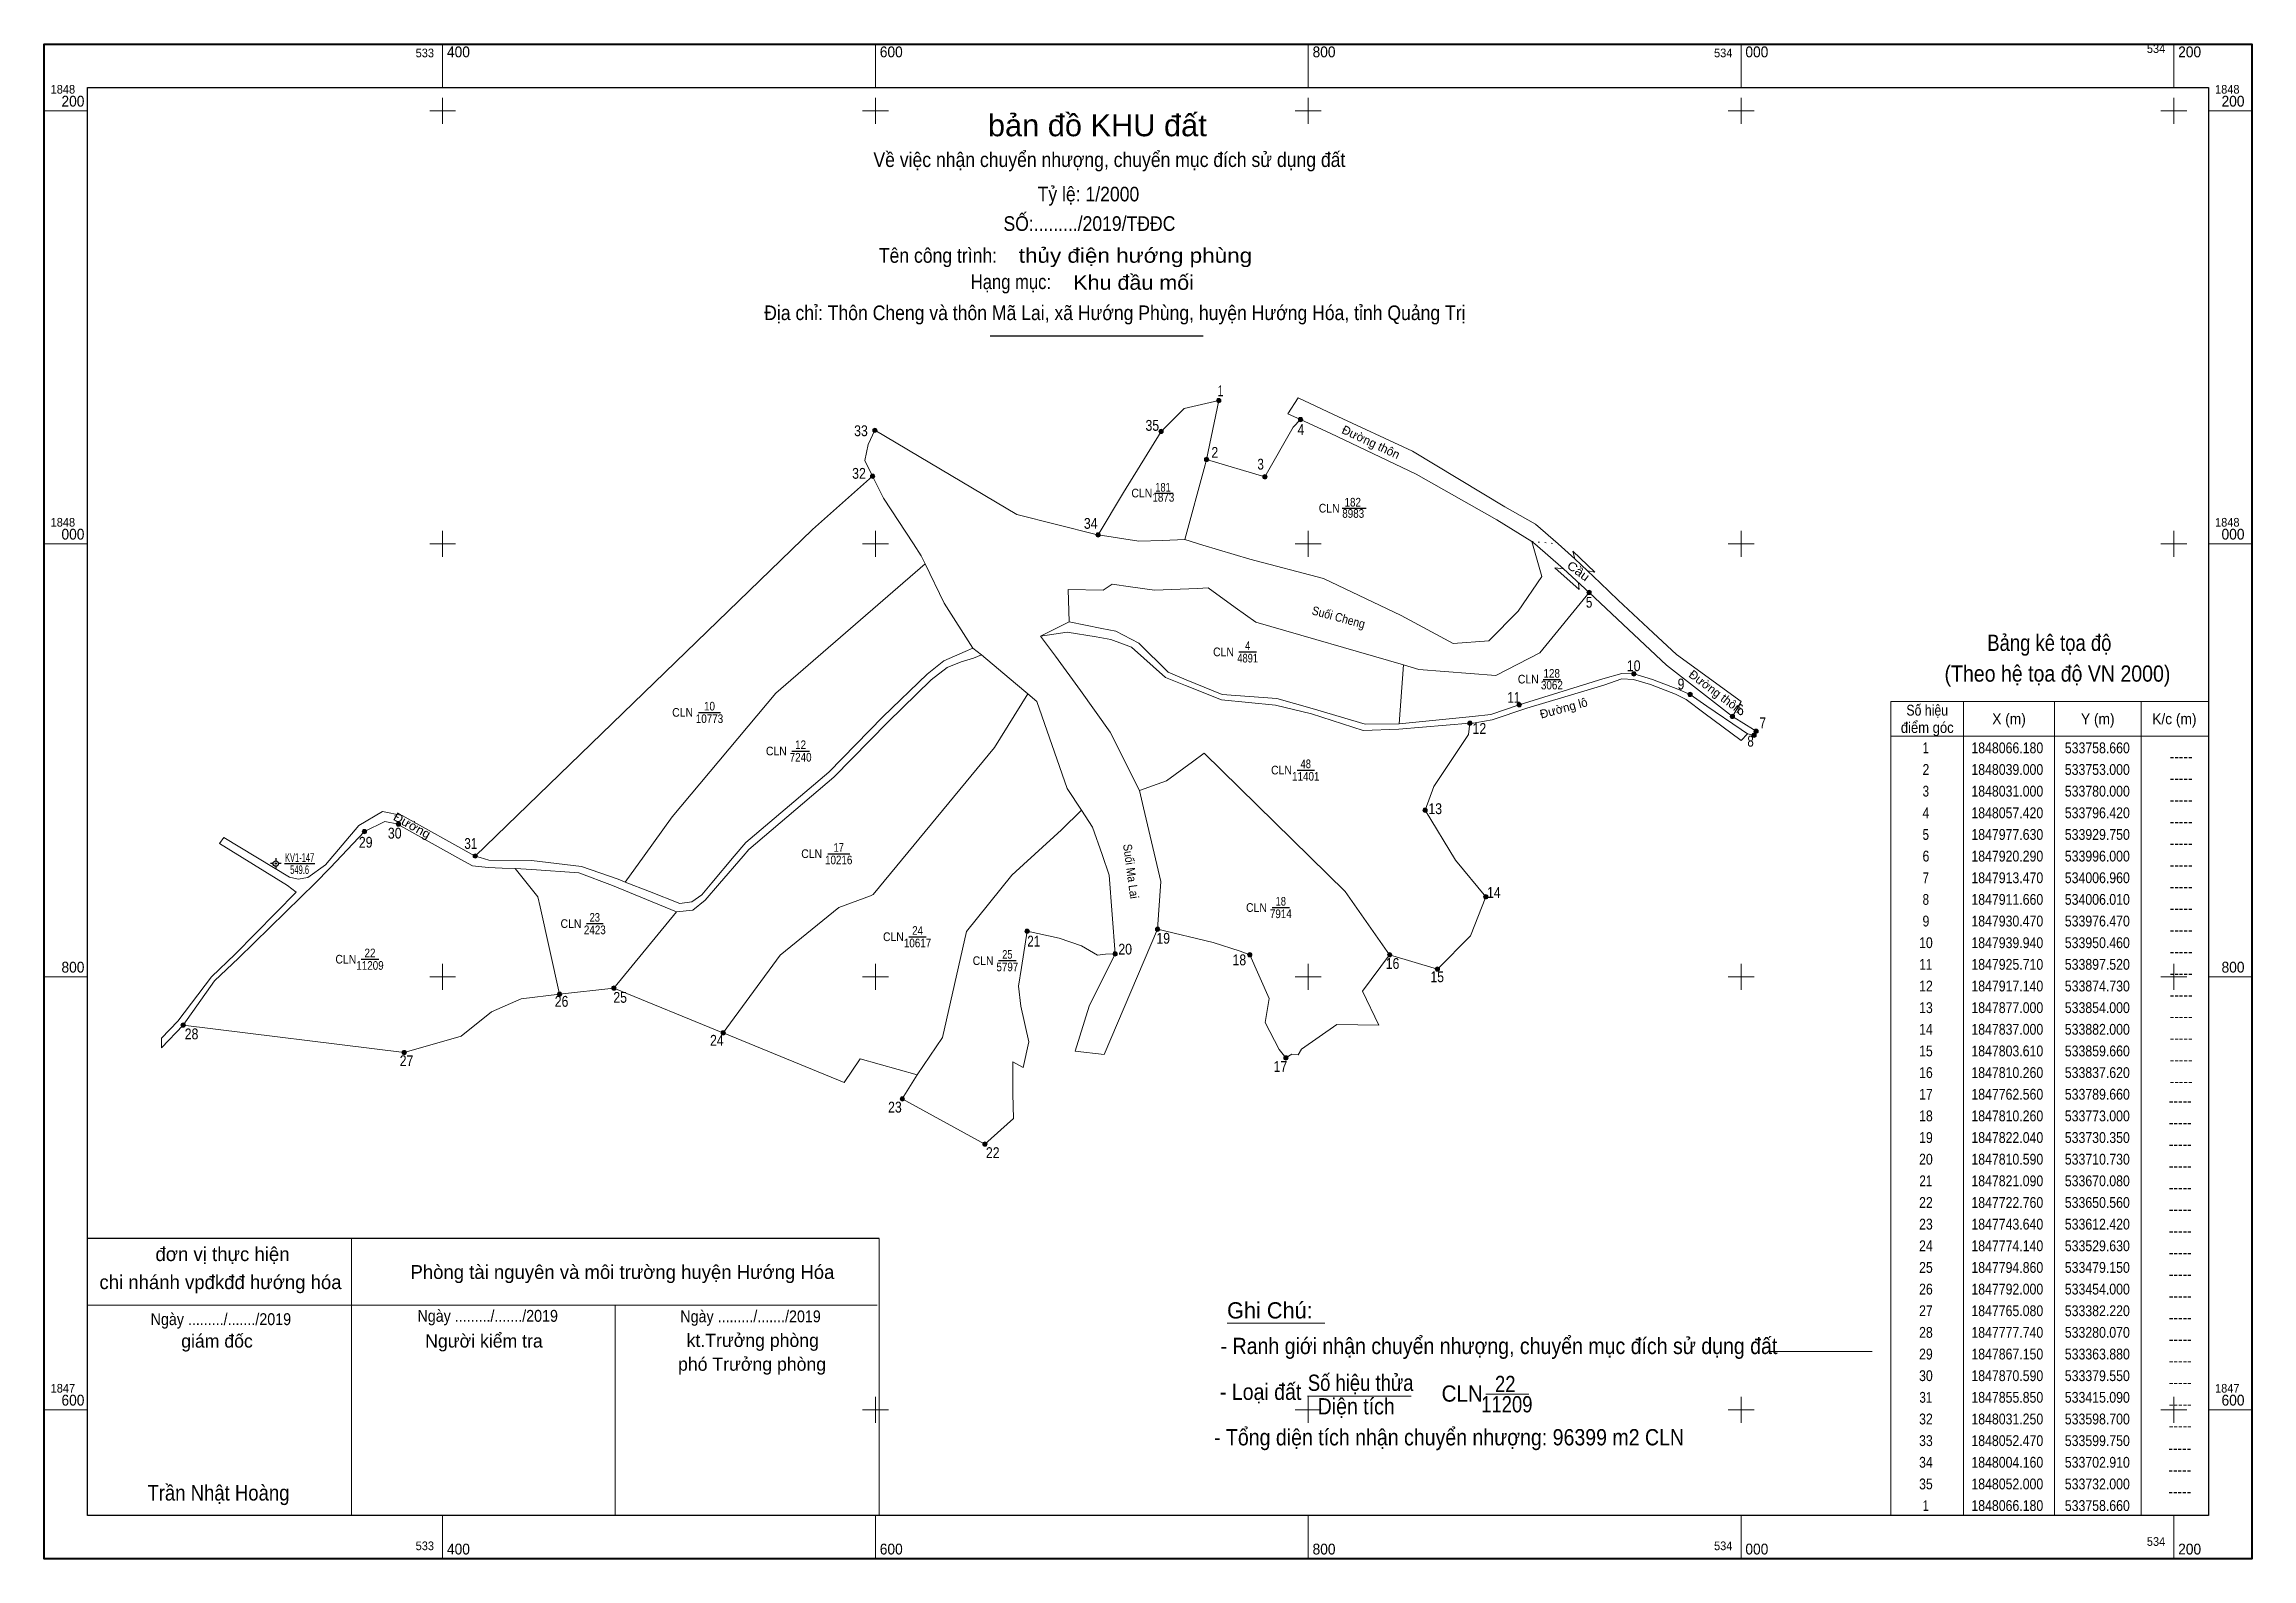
# Model space of a CAD drawing. Header units: metres. Extents: x 533216 to 534236, y 1847531 to 1848231.
import ezdxf
from ezdxf.enums import TextEntityAlignment as Align

# ---------------------------------------------------------------- set-up
doc = ezdxf.new("R2010")
doc.units = ezdxf.units.M
doc.header["$LTSCALE"] = 2
doc.linetypes.add('DOTTED', pattern=[1.5, 0.3, -1.2])
for name, color, linetype, lineweight in [('13', 7, 'Continuous', 25), ('2', 7, 'Continuous', 13), ('20', 7, 'Continuous', 13), ('23', 7, 'Continuous', 13), ('24', 7, 'DOTTED', 13), ('4', 7, 'Continuous', 13), ('5', 7, 'Continuous', 13), ('63', 7, 'Continuous', 13), ('8', 7, 'Continuous', 25), ('9', 7, 'Continuous', 25)]:
    doc.layers.add(name, color=color, linetype=linetype, lineweight=lineweight)
doc.layers.add('28', color=7, linetype='Continuous')

msp = doc.modelspace()

# ---------------------------------------------------------------- hatches: boundary and pattern name
at = {"layer": '2'}
msp.add_hatch(color=256, dxfattribs=at).paths.add_polyline_path([(533754, 1848039, 1), (533752, 1848039, 1)])
at = {"layer": '23'}
for points in [[(533759.66, 1848066.18, 1), (533757.66, 1848066.18, 1)], [(533797.42, 1848057.42, 1), (533795.42, 1848057.42, 1)], [(533600.75, 1848052.47, 1), (533598.75, 1848052.47, 1)], [(533733, 1848052, 1), (533731, 1848052, 1)], [(533703.91, 1848004.16, 1), (533701.91, 1848004.16, 1)]]:
    msp.add_hatch(color=256, dxfattribs=at).paths.add_polyline_path(points)
at = {"layer": '63'}
for points in [[(533599.7, 1848031.25, 1), (533597.7, 1848031.25, 1)], [(533781, 1848031, 1), (533779, 1848031, 1)], [(533930.75, 1847977.63, 1), (533928.75, 1847977.63, 1)], [(533951.46, 1847939.94, 1), (533949.46, 1847939.94, 1)], [(533977.47, 1847930.47, 1), (533975.47, 1847930.47, 1)], [(533898.52, 1847925.71, 1), (533896.52, 1847925.71, 1)], [(533997, 1847920.29, 1), (533995, 1847920.29, 1)], [(533875.73, 1847917.14, 1), (533873.73, 1847917.14, 1)], [(534007.01, 1847911.66, 1), (534005.01, 1847911.66, 1)], [(534007.96, 1847913.47, 1), (534005.96, 1847913.47, 1)], [(533380.55, 1847870.59, 1), (533378.55, 1847870.59, 1)], [(533855, 1847877, 1), (533853, 1847877, 1)], [(533364.88, 1847867.15, 1), (533362.88, 1847867.15, 1)], [(533416.09, 1847855.85, 1), (533414.09, 1847855.85, 1)], [(533883, 1847837, 1), (533881, 1847837, 1)], [(533671.08, 1847821.09, 1), (533669.08, 1847821.09, 1)], [(533731.35, 1847822.04, 1), (533729.35, 1847822.04, 1)], [(533711.73, 1847810.59, 1), (533709.73, 1847810.59, 1)], [(533774, 1847810.26, 1), (533772, 1847810.26, 1)], [(533838.62, 1847810.26, 1), (533836.62, 1847810.26, 1)], [(533860.66, 1847803.61, 1), (533858.66, 1847803.61, 1)], [(533455, 1847792, 1), (533453, 1847792, 1)], [(533480.15, 1847794.86, 1), (533478.15, 1847794.86, 1)], [(533281.07, 1847777.74, 1), (533279.07, 1847777.74, 1)], [(533530.63, 1847774.14, 1), (533528.63, 1847774.14, 1)], [(533383.22, 1847765.08, 1), (533381.22, 1847765.08, 1)], [(533790.66, 1847762.56, 1), (533788.66, 1847762.56, 1)], [(533613.42, 1847743.64, 1), (533611.42, 1847743.64, 1)], [(533651.56, 1847722.76, 1), (533649.56, 1847722.76, 1)]]:
    msp.add_hatch(color=256, dxfattribs=at).paths.add_polyline_path(points)
at = {"layer": '8'}
msp.add_hatch(color=256, dxfattribs=at).paths.add_polyline_path([(533323.202, 1847852.335, 1), (533322.601, 1847852.335, 1)])

# ---------------------------------------------------------------- linework, layer by layer
at = {"layer": '13'}
for p, q in [((533729.08, 1848023.49), (533737.54, 1848023.49)), ((533815.65, 1848016.51), (533826.7, 1848016.51)), ((533767.99, 1847950.13), (533776.02, 1847950.13)), ((533908.49, 1847937.33), (533916.52, 1847937.33)), ((533518.29, 1847922.17), (533528.33, 1847922.17)), ((533561.37, 1847904.35), (533569.46, 1847904.35)), ((533794.8, 1847895.53), (533802.89, 1847895.53)), ((533577.95, 1847856.91), (533588.09, 1847856.91)), ((533783.25, 1847832.05), (533791.39, 1847832.05)), ((533466.42, 1847824.62), (533474.2, 1847824.62)), ((533615.45, 1847818.55), (533623.48, 1847818.55)), ((533362.41, 1847808.19), (533370.44, 1847808.19)), ((533656.91, 1847807.52), (533665, 1847807.52))]:
    msp.add_line(p, q, dxfattribs=at)
at = {"layer": '2'}
for p, q in [((533235.88, 1847679.22), (533601.65, 1847679.22)), ((533235.88, 1847648.33), (533600.84, 1847648.33)), ((533235.88, 1847648.33), (533600.84, 1847648.33)), ((533882.05, 1847607.26), (533901.86, 1847607.26)), ((533601.65, 1847551.2), (533235.88, 1847551.2))]:
    msp.add_line(p, q, dxfattribs=at)
msp.add_circle((533753, 1848039), 1, dxfattribs=at)
at = {"layer": '20'}
for p, q in [((533599.75, 1848052.47), (533665.31, 1848013.58)), ((533570.98, 1848006.7), (533598.7, 1848031.25)), ((533598.7, 1848031.25), (533603.77, 1848021.08)), ((533702.01, 1848004.3), (533665.31, 1848013.58)), ((533415.09, 1847855.85), (533570.98, 1848006.7)), ((533721.71, 1848001.2), (533702.91, 1848004.16)), ((533721.71, 1848001.2), (533732.67, 1848001.61)), ((533732.67, 1848001.61), (533743, 1848002)), ((533743, 1848002), (533751.33, 1847999.5)), ((533751.33, 1847999.5), (533773, 1847993)), ((533903.32, 1848001.17), (533904.67, 1848000)), ((533917.95, 1847988.48), (533904.67, 1848000)), ((533915.43, 1848000), (533923.21, 1847993.19)), ((533923.21, 1847993.19), (533934.86, 1847981.98)), ((533923.21, 1847993.19), (533934.86, 1847981.98)), ((533917.95, 1847988.48), (533929.75, 1847977.63)), ((533917.95, 1847988.48), (533929.75, 1847977.63)), ((533728.93, 1847978.63), (533748.84, 1847979.45)), ((533748.84, 1847979.45), (533753.78, 1847979.65)), ((533948, 1847960.46), (533929.75, 1847977.63)), ((533676.33, 1847957.4), (533689.57, 1847964.02)), ((533689.57, 1847964.02), (533704.67, 1847960.98)), ((533645.05, 1847951.9), (533648.98, 1847948.75)), ((533676.33, 1847957.4), (533688.66, 1847959.29)), ((533688.66, 1847959.29), (533701.94, 1847957.02)), ((533701.94, 1847957.02), (533708.7, 1847955.86)), ((533704.67, 1847960.98), (533711.06, 1847959.69)), ((533959.31, 1847958.95), (533970.15, 1847948.9)), ((533645.26, 1847947.16), (533648.98, 1847948.75)), ((533844.01, 1847944.08), (533842.07, 1847916.91)), ((534000, 1847927.16), (533970.15, 1847948.9)), ((533734.01, 1847938.25), (533743.32, 1847934.56)), ((533735.34, 1847940.7), (533743.65, 1847937.3)), ((533743.32, 1847934.56), (533759.92, 1847927.98)), ((533743.65, 1847937.3), (533760.24, 1847930.51)), ((533674.62, 1847927.18), (533688.56, 1847887.08)), ((533901.08, 1847924.13), (533918.56, 1847929.38)), ((534000, 1847927.16), (533996, 1847920.29)), ((533874.73, 1847917.14), (533874, 1847912)), ((534002.98, 1847912.34), (534000, 1847909.18)), ((533734.54, 1847890.59), (533721.99, 1847886.11)), ((533688.56, 1847887.08), (533695.2, 1847876.97)), ((533493.05, 1847855.98), (533506, 1847874)), ((533298.91, 1847864.32), (533296.95, 1847861.62)), ((533534.67, 1847855.74), (533540.04, 1847862.13)), ((533413.83, 1847851.29), (533421.06, 1847850.59)), ((533433.58, 1847850.03), (533444, 1847837)), ((533484.31, 1847843.82), (533493.05, 1847855.98)), ((533524.41, 1847843.53), (533534.67, 1847855.74)), ((533527.97, 1847843.19), (533538.87, 1847855.85)), ((533538.87, 1847855.85), (533541.44, 1847858.84)), ((533704.7, 1847856.47), (533707.97, 1847846.99)), ((533478.55, 1847842.3), (533488.95, 1847837.97)), ((533481.08, 1847845.08), (533484.31, 1847843.82)), ((533484.31, 1847843.82), (533495.51, 1847839.43)), ((533519.72, 1847837.95), (533524.41, 1847843.53)), ((533521.27, 1847835.4), (533527.97, 1847843.19)), ((533707.97, 1847846.99), (533710.73, 1847810.59)), ((533730.35, 1847822.04), (533731.84, 1847844.05)), ((533488.95, 1847837.97), (533508.05, 1847830.03)), ((533495.51, 1847839.43), (533509.57, 1847833.93)), ((533705.65, 1847764.15), (533730.35, 1847822.04)), ((533710.73, 1847810.59), (533698.77, 1847786.42)), ((533837.62, 1847810.26), (533859.66, 1847803.61)), ((533875, 1847819), (533859.66, 1847803.61)), ((533280.07, 1847777.74), (533294.64, 1847798.24)), ((533454, 1847792), (533479.15, 1847794.86)), ((533670.95, 1847769.95), (533667.15, 1847786.43)), ((533698.77, 1847786.42), (533692.3, 1847765.77)), ((533270.1, 1847767.29), (533280.07, 1847777.74)), ((533270.1, 1847771.66), (533270.1, 1847767.29)), ((533280.07, 1847777.74), (533382.22, 1847765.08)), ((533529.43, 1847774.22), (533529.63, 1847774.14)), ((533619.23, 1847754.74), (533630.92, 1847772.03)), ((533668.29, 1847758.12), (533670.95, 1847769.95)), ((533663.48, 1847760.78), (533668.29, 1847758.12)), ((533692.3, 1847765.77), (533705.65, 1847764.15))]:
    msp.add_line(p, q, dxfattribs=at)
for points in [[(533598.7, 1848031.25), (533595.09, 1848038.51), (533596.57, 1848045.91), (533599.75, 1848052.47)], [(533603.77, 1848021.08), (533617.59, 1848000), (533621.18, 1847994.53)], [(533721.71, 1848001.2), (533702.91, 1848004.16), (533702.01, 1848004.3), (533665.31, 1848013.58)], [(533645.05, 1847951.9), (533631.75, 1847972.65), (533622.96, 1847990.86), (533621.18, 1847994.53)], [(533721.71, 1848001.2), (533732.67, 1848001.61), (533743, 1848002), (533751.33, 1847999.5), (533773, 1847993), (533807, 1847984), (533843, 1847967), (533867, 1847954), (533883.41, 1847955.2), (533897, 1847969), (533908, 1847985), (533903.32, 1848001.17)], [(533773, 1847993), (533807, 1847984), (533843, 1847967), (533867, 1847954), (533883.41, 1847955.2), (533897, 1847969), (533908, 1847985), (533903.32, 1848001.17)], [(533506, 1847874), (533554, 1847931), (533622.96, 1847990.86)], [(533689.57, 1847964.02), (533689, 1847978.98), (533705.3, 1847978.65), (533709.42, 1847981.42)], [(533709.42, 1847981.42), (533717.92, 1847980.2), (533728.93, 1847978.63)], [(533753.78, 1847979.65), (533766.24, 1847970.66), (533775.74, 1847963.81)], [(533929.75, 1847977.63), (533906.98, 1847949.68), (533886.62, 1847939.2), (533851.14, 1847942.02), (533844.01, 1847944.08), (533775.74, 1847963.81)], [(533934.86, 1847981.98), (533943.14, 1847973.95), (533959.31, 1847958.95)], [(533645.05, 1847951.9), (533641.51, 1847950.34), (533631.61, 1847946.02)], [(533676.33, 1847957.4), (533683.17, 1847948.08), (533694.79, 1847932.24)], [(533708.7, 1847955.86), (533718.34, 1847952.32), (533734.01, 1847938.25)], [(533735.34, 1847940.7), (533721.67, 1847954.12), (533711.06, 1847959.69)], [(534000, 1847917.8), (533996, 1847920.29), (533965.49, 1847943.99), (533948, 1847960.46)], [(533540.04, 1847862.13), (533578.39, 1847894.51), (533603.48, 1847920.15), (533623.91, 1847939.85), (533631.61, 1847946.02)], [(533541.44, 1847858.84), (533580.84, 1847892.21), (533605.75, 1847917.7), (533625.82, 1847937.29), (533633.21, 1847942.91), (533639.63, 1847945.48), (533645.26, 1847947.16)], [(533648.98, 1847948.75), (533664.71, 1847935.52), (533670.44, 1847930.7), (533674.62, 1847927.18)], [(533721.99, 1847886.11), (533708.51, 1847913.04), (533694.79, 1847932.24)], [(534000, 1847914.35), (533984.15, 1847925.01), (533976.47, 1847930.47), (533970.72, 1847932.87), (533959.06, 1847937.4), (533950.46, 1847939.94), (533944.98, 1847940.22), (533936.16, 1847937.63), (533897.52, 1847925.71), (533884.36, 1847921.15), (533875.89, 1847920.35), (533842.07, 1847916.91), (533841.83, 1847916.89), (533826.3, 1847916.74), (533801.8, 1847924.01), (533785.43, 1847928.67), (533760.24, 1847930.51)], [(534000, 1847909.18), (533982.73, 1847921.93), (533974.56, 1847928.17), (533969.75, 1847930.58), (533958.17, 1847935.04), (533950.26, 1847937.32), (533944.95, 1847937.62), (533936.65, 1847934.82), (533918.56, 1847929.38)], [(533670.44, 1847930.7), (533655, 1847906), (533599, 1847838), (533597.65, 1847837.49), (533583, 1847832), (533556, 1847810), (533529.63, 1847774.14)], [(533759.92, 1847927.98), (533784.93, 1847925.52), (533801.49, 1847921.56), (533825.38, 1847913.76), (533841.86, 1847914.44), (533874.73, 1847917.14), (533876.34, 1847917.27), (533877.95, 1847917.54)], [(533901.08, 1847924.13), (533885.05, 1847918.72), (533877.95, 1847917.54)], [(533874, 1847912), (533858, 1847888), (533854, 1847877), (533868, 1847854), (533882, 1847837), (533875, 1847819)], [(534000, 1847917.8), (534006.96, 1847913.47), (534006.01, 1847911.66), (534002.98, 1847912.34), (534000, 1847914.35)], [(533734.54, 1847890.59), (533746.45, 1847899.33), (533751.86, 1847903.29)], [(533751.86, 1847903.29), (533817.1, 1847839.4), (533837.62, 1847810.26)], [(533721.99, 1847886.11), (533723.87, 1847878.09), (533731.84, 1847844.05)], [(533380.58, 1847869.79), (533379.55, 1847870.59), (533373.26, 1847871.72), (533363.88, 1847867.15), (533348.08, 1847850.4), (533340.87, 1847843.11), (533334.57, 1847836.93), (533305.61, 1847808.64), (533294.64, 1847798.24)], [(533415.09, 1847855.85), (533381.22, 1847874.58), (533372.26, 1847876.47), (533361.3, 1847869.98), (533345.8, 1847851.77), (533337.65, 1847845.97), (533333.29, 1847845.19), (533329.18, 1847846.02), (533298.91, 1847864.32)], [(533664.8, 1847848.65), (533686, 1847868), (533695.2, 1847876.97)], [(533695.2, 1847876.97), (533700.31, 1847869.2), (533704.7, 1847856.47)], [(533293.23, 1847800.04), (533304.16, 1847810.48), (533332.38, 1847839.08), (533328.26, 1847842.23), (533296.95, 1847861.62)], [(533380.58, 1847869.79), (533409.78, 1847853.54), (533413.83, 1847851.29)], [(533415.09, 1847855.85), (533417.39, 1847855.17), (533421.41, 1847853.98)], [(533421.06, 1847850.59), (533427.57, 1847850.3), (533433.58, 1847850.03), (533441.24, 1847849.68)], [(533421.41, 1847853.98), (533441.01, 1847853.84), (533464.21, 1847850.97), (533481.08, 1847845.08)], [(533441.24, 1847849.68), (533462.96, 1847848.14), (533478.55, 1847842.3)], [(533664.8, 1847848.65), (533663, 1847847), (533642, 1847821), (533630.92, 1847772.03)], [(533444, 1847837), (533445.03, 1847832.36), (533454, 1847792)], [(533508.05, 1847830.03), (533479.15, 1847794.86), (533529.43, 1847774.22)], [(533508.05, 1847830.03), (533515.64, 1847830.85), (533521.27, 1847835.4)], [(533509.57, 1847833.93), (533515.14, 1847834.71), (533519.72, 1847837.95)], [(533702.54, 1847809.97), (533695.29, 1847814.28), (533684.86, 1847817.88), (533670.08, 1847821.09), (533667.5, 1847804.42), (533666.06, 1847795.78), (533667.15, 1847786.43)], [(533730.35, 1847822.04), (533756.09, 1847815.94), (533768.58, 1847811.88)], [(533702.54, 1847809.97), (533706.31, 1847810.53), (533710.73, 1847810.59)], [(533780.05, 1847778.93), (533781.95, 1847789.99), (533773, 1847810.26), (533768.58, 1847811.88)], [(533837.62, 1847810.26), (533825.05, 1847793.47), (533832.67, 1847777.64), (533813.24, 1847777.98), (533796.92, 1847766.62), (533795.34, 1847764.04)], [(533270.1, 1847771.66), (533277.7, 1847779.51), (533293.23, 1847800.04)], [(533454, 1847792), (533436.35, 1847789.85), (533422.52, 1847783.83), (533408.57, 1847772.56), (533382.22, 1847765.08)], [(533789.66, 1847762.56), (533786.53, 1847766.42), (533780.05, 1847778.93)], [(533529.63, 1847774.14), (533585.57, 1847751.17), (533592.86, 1847762.22), (533619.23, 1847754.74), (533612.42, 1847743.64), (533650.56, 1847722.76)], [(533650.56, 1847722.76), (533663.77, 1847734.54), (533663.46, 1847746.02), (533663.48, 1847760.78)], [(533789.66, 1847762.56), (533792.47, 1847764.25), (533795.34, 1847764.04)]]:
    msp.add_lwpolyline(points, dxfattribs=at)
at = {"layer": '23', "lineweight": 25}
for p, q in [((534030.94, 1848210.78), (534041.22, 1848210.78)), ((534041.22, 1848210.78), (534050.19, 1848210.78)), ((533235.88, 1847673.54), (533235.88, 1847683.78)), ((533235.88, 1847638.59), (533235.88, 1847673.54))]:
    msp.add_line(p, q, dxfattribs=at)
at = {"layer": '23'}
for p, q in [((533742.64, 1848062.5), (533758.66, 1848066.18)), ((533795.28, 1848067.52), (533790.56, 1848060.07)), ((533811.71, 1848059.81), (533795.28, 1848067.52)), ((533790.56, 1848060.07), (533796.42, 1848057.42)), ((533702.91, 1848004.16), (533714.7, 1848023.8)), ((533922.24, 1847996.69), (533932.44, 1847987.01)), ((533923.22, 1847993.18), (533922.24, 1847996.69)), ((533917.95, 1847988.48), (533913.91, 1847988.9)), ((533932.44, 1847987.01), (533929.22, 1847987.55))]:
    msp.add_line(p, q, dxfattribs=at)
at = {"layer": '23', "lineweight": 25}
for points in [[(533235.88, 1847675.98), (533235.88, 1848210.78), (534030.94, 1848210.78)], [(534050.19, 1848210.78), (534216.04, 1848210.78), (534216.04, 1847551.2), (533235.88, 1847551.2), (533235.88, 1847633.45)]]:
    msp.add_lwpolyline(points, dxfattribs=at)
at = {"layer": '23'}
for points in [[(533796.42, 1848057.42), (533793, 1848054), (533780, 1848031), (533753, 1848039), (533758.66, 1848066.18)], [(533742.64, 1848062.5), (533732, 1848052), (533714.7, 1848023.8)], [(533796.42, 1848057.42), (533810.2, 1848051.21), (533849.94, 1848032.21), (533887.18, 1848011.14), (533903.32, 1848001.17)], [(533811.71, 1848059.81), (533848.1, 1848042.91), (533890.84, 1848017.06), (533905, 1848009.13), (533915.43, 1848000)], [(533743, 1848002), (533752.32, 1848036.48), (533753, 1848039)], [(533913.91, 1847988.9), (533925.19, 1847978.95), (533924.92, 1847981.91)]]:
    msp.add_lwpolyline(points, dxfattribs=at)
for centre in [(533758.66, 1848066.18), (533796.42, 1848057.42), (533599.75, 1848052.47), (533732, 1848052), (533702.91, 1848004.16)]:
    msp.add_circle(centre, 1, dxfattribs=at)
at = {"layer": '24'}
msp.add_line((533903.32, 1848001.17), (533915.43, 1848000), dxfattribs=at)
at = {"layer": '4', "lineweight": 25}
msp.add_line((533653.08, 1848096.12), (533751.45, 1848096.12), dxfattribs=at)
at = {"layer": '4'}
for p, q in [((533762.5, 1847639.99), (533807.71, 1847639.99)), ((534012.69, 1847627), (534060.6, 1847627)), ((533799.72, 1847606.37), (533847.63, 1847606.37))]:
    msp.add_line(p, q, dxfattribs=at)
at = {"layer": '5'}
for p, q in [((533235.85, 1847679.29), (533601.65, 1847679.29)), ((533235.88, 1847673.54), (533235.88, 1847679.22)), ((533357.81, 1847673.54), (533357.81, 1847679.29)), ((533235.85, 1847648.37), (533600.82, 1847648.37)), ((533235.85, 1847648.37), (533600.82, 1847648.37)), ((533235.85, 1847648.37), (533600.82, 1847648.37)), ((533601.65, 1847551.21), (533235.85, 1847551.21))]:
    msp.add_line(p, q, dxfattribs=at)
for points in [[(533235.85, 1847551.21), (533235.87, 1847638.59), (533235.88, 1847673.54)], [(533357.81, 1847551.21), (533357.81, 1847638.59), (533357.81, 1847673.54)], [(533479.7, 1847551.21), (533479.7, 1847638.59), (533479.7, 1847648.37)]]:
    msp.add_lwpolyline(points, dxfattribs=at)
at = {"layer": '63'}
for p, q in [((533400, 1848210.78), (533400, 1848230.78)), ((533600, 1848210.78), (533600, 1848230.78)), ((533800, 1848210.78), (533800, 1848230.78)), ((534000, 1848210.78), (534000, 1848230.78)), ((534200, 1848210.78), (534200, 1848230.78)), ((533215.85, 1848200), (533235.85, 1848200)), ((533394, 1848200), (533406, 1848200)), ((533400, 1848194), (533400, 1848206)), ((533594, 1848200), (533606, 1848200)), ((533600, 1848194), (533600, 1848206)), ((533794, 1848200), (533806, 1848200)), ((533800, 1848194), (533800, 1848206)), ((533994, 1848200), (534006, 1848200)), ((534000, 1848194), (534000, 1848206)), ((534194, 1848200), (534206, 1848200)), ((534200, 1848194), (534200, 1848206)), ((534216.04, 1848200), (534236.04, 1848200)), ((533400, 1847994), (533400, 1848006)), ((533600, 1847994), (533600, 1848006)), ((533800, 1847994), (533800, 1848006)), ((534000, 1847994), (534000, 1848006)), ((534200, 1847994), (534200, 1848006)), ((533215.85, 1848000), (533235.85, 1848000)), ((533394, 1848000), (533406, 1848000)), ((533594, 1848000), (533606, 1848000)), ((533794, 1848000), (533806, 1848000)), ((533994, 1848000), (534006, 1848000)), ((534194, 1848000), (534206, 1848000)), ((534216.04, 1848000), (534236.04, 1848000)), ((534102.84, 1847927.2), (534102.84, 1847551.2)), ((534144.84, 1847927.2), (534144.84, 1847551.2)), ((534184.84, 1847927.2), (534184.84, 1847551.2)), ((534069.24, 1847911.2), (534216.04, 1847911.2)), ((533215.85, 1847800), (533235.85, 1847800)), ((533394, 1847800), (533406, 1847800)), ((533400, 1847794), (533400, 1847806)), ((533594, 1847800), (533606, 1847800)), ((533600, 1847794), (533600, 1847806)), ((533794, 1847800), (533806, 1847800)), ((533800, 1847794), (533800, 1847806)), ((533994, 1847800), (534006, 1847800)), ((534000, 1847794), (534000, 1847806)), ((534194, 1847800), (534206, 1847800)), ((534200, 1847794), (534200, 1847806)), ((534216.04, 1847800), (534236.04, 1847800)), ((533601.65, 1847679.22), (533601.65, 1847673.54)), ((533601.65, 1847673.54), (533601.65, 1847638.59)), ((533601.65, 1847638.59), (533601.65, 1847551.14)), ((533600, 1847594), (533600, 1847606)), ((533800, 1847594), (533800, 1847606)), ((534000, 1847594), (534000, 1847606)), ((534200, 1847594), (534200, 1847606)), ((533215.85, 1847600), (533235.85, 1847600)), ((533594, 1847600), (533606, 1847600)), ((533794, 1847600), (533806, 1847600)), ((533994, 1847600), (534006, 1847600)), ((534194, 1847600), (534206, 1847600)), ((534216.04, 1847600), (534236.04, 1847600)), ((533400, 1847531.21), (533400, 1847551.21)), ((533600, 1847531.21), (533600, 1847551.21)), ((533800, 1847531.21), (533800, 1847551.21)), ((534000, 1847531.21), (534000, 1847551.21)), ((534200, 1847531.21), (534200, 1847551.21))]:
    msp.add_line(p, q, dxfattribs=at)
at = {"layer": '63', "lineweight": 40}
for p, q in [((534030.94, 1848230.78), (534041.22, 1848230.78)), ((534041.22, 1848230.78), (534050.19, 1848230.78)), ((533215.85, 1847666.35), (533215.85, 1847675.98))]:
    msp.add_line(p, q, dxfattribs=at)
at = {"layer": '63', "lineweight": 25}
for p, q in [((534030.94, 1848210.78), (534041.22, 1848210.78)), ((534041.22, 1848210.78), (534050.19, 1848210.78)), ((533235.85, 1847673.54), (533235.85, 1847683.78))]:
    msp.add_line(p, q, dxfattribs=at)
at = {"layer": '63', "lineweight": 40}
for points in [[(533215.85, 1847675.98), (533215.85, 1848230.78), (534030.94, 1848230.78)], [(534050.19, 1848230.78), (534236.04, 1848230.78), (534236.04, 1847531.21), (533215.85, 1847531.21), (533215.85, 1847633.45), (533215.85, 1847666.35)]]:
    msp.add_lwpolyline(points, dxfattribs=at)
at = {"layer": '63', "lineweight": 25}
for points in [[(533235.85, 1847675.98), (533235.85, 1848210.78), (534030.94, 1848210.78)], [(534050.19, 1848210.78), (534216.04, 1848210.78), (534216.04, 1847551.21), (533235.85, 1847551.21), (533235.85, 1847633.45), (533235.85, 1847668.4)]]:
    msp.add_lwpolyline(points, dxfattribs=at)
at = {"layer": '63'}
msp.add_lwpolyline([(534069.24, 1847927.2), (534216.04, 1847927.2), (534216.04, 1847551.2), (534069.24, 1847551.2)], close=True, dxfattribs=at)
for centre in [(533598.7, 1848031.25), (533780, 1848031), (533929.75, 1847977.63), (533950.46, 1847939.94), (533976.47, 1847930.47), (533897.52, 1847925.71), (533996, 1847920.29), (533874.73, 1847917.14), (534006.01, 1847911.66), (534006.96, 1847913.47), (533379.55, 1847870.59), (533854, 1847877), (533363.88, 1847867.15), (533415.09, 1847855.85), (533882, 1847837), (533670.08, 1847821.09), (533730.35, 1847822.04), (533710.73, 1847810.59), (533773, 1847810.26), (533837.62, 1847810.26), (533859.66, 1847803.61), (533454, 1847792), (533479.15, 1847794.86), (533280.07, 1847777.74), (533529.63, 1847774.14), (533382.22, 1847765.08), (533789.66, 1847762.56), (533612.42, 1847743.64), (533650.56, 1847722.76)]:
    msp.add_circle(centre, 1, dxfattribs=at)
at = {"layer": '8'}
for p, q in [((533321.65, 1847852.34), (533320.4, 1847852.34)), ((533322.9, 1847854.84), (533322.9, 1847853.58)), ((533322.9, 1847851.08), (533322.9, 1847849.84)), ((533325.4, 1847852.34), (533324.15, 1847852.34))]:
    msp.add_line(p, q, dxfattribs=at)
for radius in [1.25, 0.3]:
    msp.add_circle((533322.902, 1847852.335), radius, dxfattribs=at)
at = {"layer": '9'}
msp.add_line((533326.9, 1847852.34), (533340.9, 1847852.34), dxfattribs=at)

# ---------------------------------------------------------------- texts
at = {"layer": '13', "width": 0.9}
for p in [(533729.26, 1848021.49), (533815.83, 1848014.51), (533766.99, 1847948.13), (533907.82, 1847935.54), (533517.03, 1847920.17), (533560.36, 1847902.35), (533793.79, 1847893.53), (533576.68, 1847854.91), (533782.23, 1847830.05), (533465.45, 1847822.62), (533614.45, 1847816.55), (533361.41, 1847806.18), (533655.9, 1847805.52)]:
    msp.add_text('CLN ', height=4, dxfattribs=at).set_placement(p, align=Align.RIGHT)
at = {"layer": '13'}
for s, width, p in [('1873', 0.85, (533733.05, 1848019.52)), ('181', 0.8, (533732.88, 1848024.15)), ('8983', 0.85, (533820.77, 1848012.06)), ('182', 0.85, (533820.555, 1848017.27)), ('4', 0.8, (533771.995, 1847951.02)), ('4891', 0.8, (533772.005, 1847945.24)), ('128', 0.85, (533912.5, 1847938.22)), ('3062', 0.85, (533912.59, 1847932.81)), ('10773', 0.85, (533523.31, 1847917.28)), ('10', 0.85, (533523.315, 1847923.06)), ('7240', 0.85, (533565.42, 1847899.46)), ('12', 0.85, (533565.405, 1847905.24)), ('11401', 0.85, (533798.845, 1847890.64)), ('48', 0.8, (533798.85, 1847896.42)), ('17', 0.8, (533583.02, 1847857.8)), ('10216', 0.85, (533583.02, 1847852.02)), ('23', 0.8, (533470.305, 1847825.51)), ('7914', 0.85, (533787.32, 1847827.16)), ('18', 0.8, (533787.32, 1847832.94)), ('2423', 0.85, (533470.31, 1847819.73)), ('24', 0.85, (533619.475, 1847819.44)), ('22', 0.85, (533366.425, 1847809.07)), ('10617', 0.85, (533619.455, 1847813.66)), ('25', 0.8, (533660.955, 1847808.41)), ('11209', 0.85, (533366.415, 1847803.29)), ('5797', 0.85, (533660.965, 1847802.63))]:
    msp.add_text(s, height=4, dxfattribs=dict(at, width=width)).set_placement(p, align=Align.CENTER)
at = {"layer": '2'}
for s, height, width, p in [('bản đồ KHU đất', 10.12, 1.05, (533702.535, 1848188.31)), ('Về việc nhận chuyển nhượng, chuyển mục đích sử dụng đất', 6.75, 0.9, (533708.105, 1848174.11)), ('Tỷ lệ: 1/2000', 6.75, 0.9, (533698.42, 1848158.23)), ('SỐ:........./2019/TĐĐC', 6.75, 0.9, (533698.875, 1848144.61)), ('Tên công trình: ', 6.75, 0.9, (533630.015, 1848129.87)), ('thủy điện hướng phùng', 6.75, 1.15, (533720.145, 1848129.87)), ('Hạng mục:', 6.75, 0.85, (533662.59, 1848117.71)), ('Khu đầu mối', 6.75, 1.1, (533719.29, 1848117.39)), ('Địa chỉ: Thôn Cheng và thôn Mã Lai, xã Hướng Phùng, huyện Hướng Hóa, tỉnh Quảng Trị', 6.75, 0.9, (533710.635, 1848103.39)), ('22', 7.5, 0.85, (533891.02, 1847608.22)), ('11209', 7.5, 0.85, (533891.765, 1847598.86))]:
    msp.add_text(s, height=height, dxfattribs=dict(at, width=width)).set_placement(p, align=Align.CENTER)
at = {"layer": '28'}
for s, rotation, p in [('Đường thôn', 334.82, (533828.114, 1848045.224)), ('Đường thôn', 323.167, (533986.956, 1847930.239)), ('Đường lô', 15.133, (533918.548, 1847922.225))]:
    msp.add_text(s, height=4, rotation=rotation, dxfattribs=at).set_placement(p, align=Align.CENTER)
for s, rotation, width, p in [('Cầu', 323.167, 1.15, (533923.636, 1847985.882)), ('Suối Cheng', 344.729, 0.9, (533813.483, 1847964.212)), ('Đường', 330.982, 1.1, (533384.88, 1847868.225)), ('Suối Ma Lai', 277.558, 0.9, (533716.084, 1847848.518))]:
    msp.add_text(s, height=4, rotation=rotation, dxfattribs=dict(at, width=width)).set_placement(p, align=Align.CENTER)
at = {"layer": '5'}
for s, height, p in [('đơn vị thực hiện', 6.421, (533298.28, 1847668.75)), ('Phòng tài nguyên và môi trường huyện Hướng Hóa', 6.4, (533483.075, 1847660.49)), ('chi nhánh vpđkđđ hướng hóa', 6.408, (533297.35, 1847655.8)), ('giám đốc', 6.096, (533295.73, 1847628.77)), ('Người kiểm tra', 6.1, (533419.095, 1847628.81)), ('kt.Trưởng phòng', 6.1, (533543.3, 1847629.09)), ('phó Trưởng phòng', 6.1, (533542.98, 1847618.09))]:
    msp.add_text(s, height=height, dxfattribs=at).set_placement(p, align=Align.CENTER)
at = {"layer": '5', "width": 0.9}
for s, height, p in [('Ngày ........./......./2019', 5.482, (533420.825, 1847640.7)), ('Ngày ........./......./2019', 5.482, (533542.275, 1847640.47)), ('Ngày ........./......./2019', 5.482, (533297.505, 1847639.17)), ('Trần Nhật Hoàng', 7.112, (533296.405, 1847558.14))]:
    msp.add_text(s, height=height, dxfattribs=at).set_placement(p, align=Align.CENTER)
at = {"layer": '5', "width": 0.95}
msp.add_text('CLN', height=7.5, dxfattribs=at).set_placement((533880.67, 1847603.81), align=Align.RIGHT)
at = {"layer": '63'}
for s, height, width, p in [('533', 4, 0.95, (533396, 1848224.78)), ('534', 4, 0.95, (533996, 1848224.78)), ('534', 4, 0.95, (534196, 1848226.78)), (' 1', 5, 0.75, (533760.84, 1848068.23)), (' 33', 5, 0.85, (533596.47, 1848049.77)), (' 35', 5, 0.85, (533731.1, 1848052.25)), (' 4', 5, 0.85, (533798.21, 1848050.34)), (' 2', 5, 0.85, (533758.39, 1848039.77)), (' 32', 5, 0.85, (533595.55, 1848030.09)), (' 3', 5, 0.8, (533779.48, 1848034.34)), (' 34', 5, 0.85, (533702.65, 1848006.98)), (' 5', 5, 0.8, (533931.29, 1847970.55)), (' 10', 5, 0.85, (533953.54, 1847941.22)), (' 11', 5, 0.8, (533897.96, 1847926.6)), (' 9', 5, 0.85, (533973.83, 1847932.78)), (' 6', 5, 0.85, (534001.26, 1847920.93)), (' 12', 5, 0.85, (533882.24, 1847912.25)), (' 8', 5, 0.8, (534005.88, 1847906.38)), (' 7', 5, 0.8, (534011.52, 1847914.88)), ('-----', 5, 0.95, (534208.64, 1847899.3)), ('-----', 5, 0.95, (534208.64, 1847889.3)), ('-----', 5, 0.95, (534208.64, 1847879.3)), (' 13', 5, 0.85, (533861.83, 1847875.2)), ('-----', 5, 0.95, (534208.64, 1847869.3)), (' 29', 5, 0.85, (533367.6, 1847859.69)), (' 30', 5, 0.85, (533381.02, 1847863.9)), (' 31', 5, 0.8, (533415.98, 1847859.12)), ('-----', 5, 0.95, (534208.64, 1847859.3)), ('-----', 5, 0.95, (534208.64, 1847849.3)), (' 14', 5, 0.85, (533888.93, 1847836.48)), ('-----', 5, 0.95, (534208.64, 1847839.3)), ('-----', 5, 0.95, (534208.64, 1847829.3)), (' 19', 5, 0.85, (533736.13, 1847815.35)), ('-----', 5, 0.95, (534208.64, 1847819.3)), (' 21', 5, 0.8, (533676.11, 1847814.01)), (' 20', 5, 0.85, (533718.56, 1847810.33)), (' 18', 5, 0.85, (533771.32, 1847805.37)), ('-----', 5, 0.95, (534208.64, 1847809.3)), (' 16', 5, 0.85, (533842.11, 1847803.7)), (' 15', 5, 0.85, (533862.74, 1847797.56)), ('-----', 5, 0.95, (534208.64, 1847799.3)), (' 26', 5, 0.85, (533458.11, 1847786.21)), (' 25', 5, 0.85, (533485.18, 1847788.04)), ('-----', 5, 0.95, (534208.64, 1847789.3)), ('-----', 5, 0.95, (534208.64, 1847779.3)), (' 28', 5, 0.85, (533287.13, 1847771.18)), (' 24', 5, 0.85, (533529.88, 1847768.22)), ('-----', 5, 0.95, (534208.64, 1847769.3)), (' 27', 5, 0.85, (533386.46, 1847758.78)), (' 17', 5, 0.85, (533790.3, 1847756.13)), ('-----', 5, 0.95, (534208.64, 1847759.3)), ('-----', 5, 0.95, (534208.64, 1847749.3)), (' 23', 5, 0.85, (533612.16, 1847737.34)), ('-----', 5, 0.95, (534208.28, 1847740.25)), ('-----', 5, 0.95, (534208.28, 1847730.25)), (' 22', 5, 0.85, (533657.36, 1847716.33)), ('-----', 5, 0.95, (534208.28, 1847720.25)), ('-----', 5, 0.95, (534208.28, 1847710.25)), ('-----', 5, 0.95, (534208.28, 1847700.25)), ('-----', 5, 0.95, (534208.28, 1847690.25)), ('-----', 5, 0.95, (534208.28, 1847680.25)), ('-----', 5, 0.95, (534208.28, 1847670.25)), ('-----', 5, 0.95, (534208.28, 1847660.25)), ('-----', 5, 0.95, (534208.28, 1847650.25)), ('-----', 5, 0.95, (534208.28, 1847640.25)), ('-----', 5, 0.95, (534208.28, 1847630.25)), ('-----', 5, 0.95, (534208.28, 1847620.25)), ('-----', 5, 0.95, (534208.28, 1847610.25)), ('-----', 5, 0.95, (534208.28, 1847600.25)), ('-----', 5, 0.95, (534208.28, 1847590.25)), ('-----', 5, 0.95, (534208.03, 1847579.82)), ('-----', 5, 0.95, (534208.03, 1847569.82)), ('-----', 5, 0.95, (534208.03, 1847559.82)), ('533', 4, 0.95, (533396, 1847535.21)), ('534', 4, 0.95, (533996, 1847535.21)), ('534', 4, 0.95, (534196, 1847537.21))]:
    msp.add_text(s, height=height, dxfattribs=dict(at, width=width)).set_placement(p, align=Align.RIGHT)
for s, height, width, p in [('400', 5, 0.95, (533402, 1848224.78)), ('600', 5, 0.95, (533602, 1848224.78)), ('800', 5, 0.95, (533802, 1848224.78)), ('000', 5, 0.95, (534002, 1848224.78)), ('200', 5, 0.95, (534202, 1848224.78)), ('1848', 4, 0.95, (533218.85, 1848208)), ('200', 5, 0.95, (533223.85, 1848202)), ('1848', 4, 0.95, (534219.04, 1848208)), ('200', 5, 0.95, (534222.04, 1848202)), ('1848', 4, 0.95, (533218.85, 1848008)), ('000', 5, 0.95, (533223.85, 1848002)), ('1848', 4, 0.95, (534219.04, 1848008)), ('000', 5, 0.95, (534222.04, 1848002)), ('Bảng kê tọa độ', 7.5, 0.85, (534113.8, 1847950.58)), ('(Theo hệ tọa độ VN 2000)', 7.5, 0.9, (534094.02, 1847936.38)), ('800', 5, 0.95, (533223.85, 1847802)), ('800', 5, 0.95, (534222.04, 1847802)), ('- Ranh giới nhận chuyển nhượng, chuyển mục đích sử dụng đất', 7.5, 0.9, (533759.5, 1847625.79)), ('Số hiệu thửa', 7.5, 0.85, (533799.79, 1847608.79)), ('1847', 4, 0.95, (533218.85, 1847608)), ('600', 5, 0.95, (533223.85, 1847602)), ('- Loại đất', 7.5, 0.9, (533759.17, 1847604.62)), ('Diện tích', 7.5, 0.9, (533804.35, 1847597.93)), ('1847', 4, 0.95, (534219.04, 1847608)), ('600', 5, 0.95, (534222.04, 1847602)), ('- Tổng diện tích nhận chuyển nhượng: 96399 m2 CLN', 7.5, 0.9, (533756.46, 1847583.62)), ('400', 5, 0.95, (533402, 1847533.21)), ('600', 5, 0.95, (533602, 1847533.21)), ('800', 5, 0.95, (533802, 1847533.21)), ('000', 5, 0.95, (534002, 1847533.21)), ('200', 5, 0.95, (534202, 1847533.21))]:
    msp.add_text(s, height=height, dxfattribs=dict(at, width=width)).set_placement(p)
for s, width, p in [('Số hiệu', 0.85, (534086.035, 1847920.7)), ('X (m)', 0.95, (534123.84, 1847916.7)), ('Y (m)', 0.95, (534164.84, 1847916.7)), ('K/c (m)', 0.95, (534200.245, 1847916.7)), ('điểm góc', 0.9, (534086.045, 1847912.7)), (' 1', 0.75, (534084.64, 1847903.3)), ('1848066.180', 0.85, (534123.04, 1847903.3)), ('533758.660', 0.85, (534164.635, 1847903.3)), (' 2', 0.85, (534084.64, 1847893.3)), ('1848039.000', 0.85, (534123.04, 1847893.3)), ('533753.000', 0.85, (534164.635, 1847893.3)), (' 3', 0.8, (534084.645, 1847883.3)), ('1848031.000', 0.85, (534123.04, 1847883.3)), ('533780.000', 0.85, (534164.635, 1847883.3)), (' 4', 0.85, (534084.64, 1847873.3)), ('1848057.420', 0.85, (534123.04, 1847873.3)), ('533796.420', 0.85, (534164.635, 1847873.3)), (' 5', 0.8, (534084.645, 1847863.3)), ('1847977.630', 0.85, (534123.04, 1847863.3)), ('533929.750', 0.85, (534164.635, 1847863.3)), (' 6', 0.85, (534084.645, 1847853.3)), ('1847920.290', 0.85, (534123.04, 1847853.3)), ('533996.000', 0.85, (534164.635, 1847853.3)), (' 7', 0.8, (534084.64, 1847843.3)), ('1847913.470', 0.85, (534123.04, 1847843.3)), ('534006.960', 0.85, (534164.635, 1847843.3)), (' 8', 0.8, (534084.64, 1847833.3)), ('1847911.660', 0.85, (534123.04, 1847833.3)), ('534006.010', 0.85, (534164.635, 1847833.3)), (' 9', 0.85, (534084.64, 1847823.3)), ('1847930.470', 0.85, (534123.04, 1847823.3)), ('533976.470', 0.85, (534164.635, 1847823.3)), (' 10', 0.85, (534084.635, 1847813.3)), ('1847939.940', 0.85, (534123.04, 1847813.3)), ('533950.460', 0.85, (534164.635, 1847813.3)), (' 11', 0.8, (534084.635, 1847803.3)), ('1847925.710', 0.85, (534123.04, 1847803.3)), ('533897.520', 0.85, (534164.635, 1847803.3)), (' 12', 0.85, (534084.645, 1847793.3)), ('1847917.140', 0.85, (534123.04, 1847793.3)), ('533874.730', 0.85, (534164.635, 1847793.3)), (' 13', 0.85, (534084.64, 1847783.3)), ('1847877.000', 0.85, (534123.04, 1847783.3)), ('1847837.000', 0.85, (534123.04, 1847773.3)), ('533854.000', 0.85, (534164.635, 1847783.3)), ('533882.000', 0.85, (534164.635, 1847773.3)), (' 14', 0.85, (534084.635, 1847773.3)), (' 15', 0.85, (534084.64, 1847763.3)), ('1847803.610', 0.85, (534123.04, 1847763.3)), ('533859.660', 0.85, (534164.635, 1847763.3)), (' 16', 0.85, (534084.64, 1847753.3)), ('1847810.260', 0.85, (534123.04, 1847753.3)), ('533837.620', 0.85, (534164.635, 1847753.3)), (' 17', 0.85, (534084.645, 1847743.3)), ('1847762.560', 0.85, (534123.04, 1847743.3)), ('533789.660', 0.85, (534164.635, 1847743.3)), (' 18', 0.85, (534084.645, 1847733.3)), ('1847810.260', 0.85, (534123.04, 1847733.3)), ('533773.000', 0.85, (534164.635, 1847733.3)), (' 19', 0.85, (534084.635, 1847723.3)), ('1847822.040', 0.85, (534123.04, 1847723.3)), ('533730.350', 0.85, (534164.635, 1847723.3)), (' 20', 0.85, (534084.635, 1847713.3)), ('1847810.590', 0.85, (534123.04, 1847713.3)), ('533710.730', 0.85, (534164.635, 1847713.3)), (' 21', 0.8, (534084.635, 1847703.3)), ('1847821.090', 0.85, (534123.04, 1847703.3)), ('533670.080', 0.85, (534164.635, 1847703.3)), (' 22', 0.85, (534084.645, 1847693.3)), ('1847722.760', 0.85, (534123.04, 1847693.3)), ('533650.560', 0.85, (534164.635, 1847693.3)), (' 23', 0.85, (534084.64, 1847683.3)), ('1847743.640', 0.85, (534123.04, 1847683.3)), ('533612.420', 0.85, (534164.635, 1847683.3)), (' 24', 0.85, (534084.635, 1847673.3)), ('1847774.140', 0.85, (534123.04, 1847673.3)), ('533529.630', 0.85, (534164.635, 1847673.3)), (' 25', 0.85, (534084.64, 1847663.3)), ('1847794.860', 0.85, (534123.04, 1847663.3)), ('533479.150', 0.85, (534164.635, 1847663.3)), (' 26', 0.85, (534084.64, 1847653.3)), ('1847792.000', 0.85, (534123.04, 1847653.3)), ('533454.000', 0.85, (534164.635, 1847653.3)), (' 27', 0.85, (534084.645, 1847643.3)), ('1847765.080', 0.85, (534123.04, 1847643.3)), ('533382.220', 0.85, (534164.635, 1847643.3)), (' 28', 0.85, (534084.645, 1847633.3)), ('1847777.740', 0.85, (534123.04, 1847633.3)), ('533280.070', 0.85, (534164.635, 1847633.3)), (' 29', 0.85, (534084.635, 1847623.3)), ('1847867.150', 0.85, (534123.04, 1847623.3)), ('533363.880', 0.85, (534164.635, 1847623.3)), (' 30', 0.85, (534084.635, 1847613.3)), ('1847870.590', 0.85, (534123.04, 1847613.3)), ('533379.550', 0.85, (534164.635, 1847613.3)), (' 31', 0.8, (534084.635, 1847603.3)), ('1847855.850', 0.85, (534123.04, 1847603.3)), ('533415.090', 0.85, (534164.635, 1847603.3)), (' 32', 0.85, (534084.645, 1847593.3)), ('1848031.250', 0.85, (534123.04, 1847593.3)), ('533598.700', 0.85, (534164.635, 1847593.3)), (' 33', 0.85, (534084.64, 1847583.3)), ('1848052.470', 0.85, (534123.04, 1847583.3)), ('533599.750', 0.85, (534164.635, 1847583.3)), (' 34', 0.85, (534084.635, 1847573.3)), ('1848004.160', 0.85, (534123.04, 1847573.3)), ('533702.910', 0.85, (534164.635, 1847573.3)), (' 35', 0.85, (534084.64, 1847563.3)), ('1848052.000', 0.85, (534123.04, 1847563.3)), ('533732.000', 0.85, (534164.635, 1847563.3)), (' 1', 0.75, (534084.64, 1847553.3)), ('1848066.180', 0.85, (534123.04, 1847553.3)), ('533758.660', 0.85, (534164.635, 1847553.3))]:
    msp.add_text(s, height=5, dxfattribs=dict(at, width=width)).set_placement(p, align=Align.CENTER)
msp.add_text('Ghi Chú:', height=7.5, dxfattribs=at).set_placement((533762.48, 1847642.23))
at = {"layer": '9'}
for s, width, p in [('KV1-147', 0.65, (533333.895, 1847853.14)), ('549.6', 0.6, (533333.905, 1847847.54))]:
    msp.add_text(s, height=4, dxfattribs=dict(at, width=width)).set_placement(p, align=Align.CENTER)

doc.saveas('drawing.dxf')
